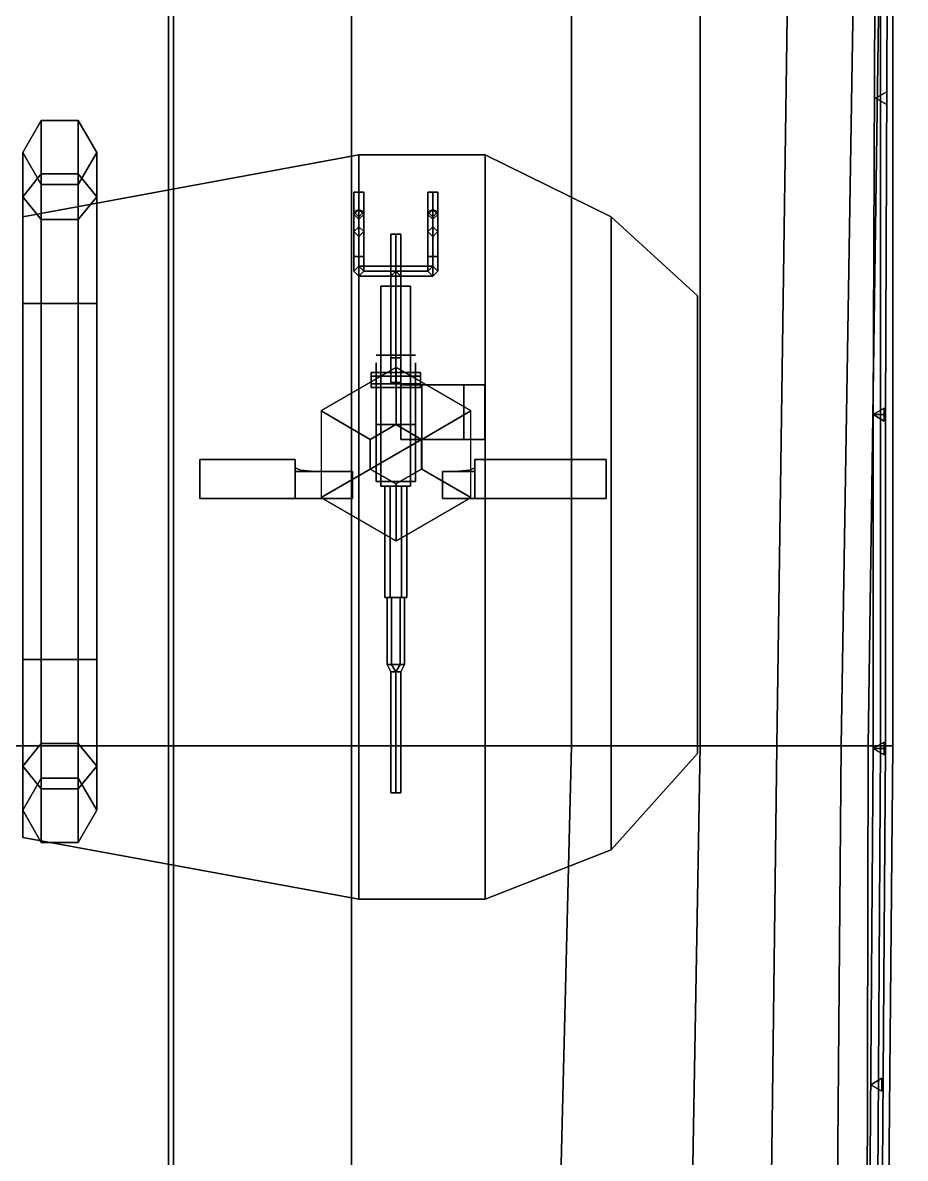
# Model space of a CAD drawing. Header units: millimetres. Extents: x -5 to 5, y -53 to 71.
# Drawn here: x 1.53 to 5.1, y -17.558 to -12.965 of the extents above; entities that cross this region are included whole.
import ezdxf

# ---------------------------------------------------------------- set-up
doc = ezdxf.new("R2010")
doc.units = ezdxf.units.MM
for name, color, linetype in [('barrel', 1, 'Continuous'), ('boat', 3, 'Continuous'), ('railings', 6, 'Continuous'), ('sleeve', 5, 'Continuous'), ('turret', 2, 'Continuous')]:
    doc.layers.add(name, color=color, linetype=linetype)

msp = doc.modelspace()

# ---------------------------------------------------------------- linework, layer by layer
for points in [[(0, -15.89, 2.97), (2.14, -15.89, 2.95), (2.14, -5.33, 2.95), (0, -5.33, 2.97)], [(2.12, -15.89, -2.81), (0.87, -15.89, -2.95), (0.87, -5.33, -2.95), (2.12, -5.33, -2.85)], [(2.86, -15.89, -2.62), (2.12, -15.89, -2.81), (2.12, -5.33, -2.85), (2.86, -5.33, -2.74)], [(2.14, -15.89, 2.95), (5, -15.89, 2.83), (5, -5.33, 2.83), (2.14, -5.33, 2.95)], [(3.75, -15.89, -2.31), (2.86, -15.89, -2.62), (2.86, -5.33, -2.74), (3.75, -5.33, -2.48)], [(4.27, -15.89, -2.01), (3.75, -15.89, -2.31), (3.75, -5.33, -2.48), (4.27, -5.33, -2.24)], [(4.58, -15.89, -1.71), (4.27, -15.89, -2.01), (4.27, -5.33, -2.24), (4.73, -5.33, -1.85)], [(4.84, -15.89, -1.25), (4.58, -15.89, -1.71), (4.73, -5.33, -1.85), (5.01, -5.33, -1.25)], [(4.95, -15.89, -0.84), (4.84, -15.89, -1.25), (5.01, -5.33, -1.25), (5.1, -5.33, -0.59)], [(5.05, -15.89, 1.33), (4.95, -15.89, -0.84), (5.1, -5.33, -0.59), (5.05, -5.33, 1.33)], [(5, -15.89, 2.83), (5.05, -15.89, 1.33), (5.05, -5.33, 1.33), (5, -5.33, 2.83)], [(2.89, -16.51, 5.27), (2.89, -13.5, 5.27), (1.53, -13.75, 5.27), (1.53, -16.26, 5.27)], [(1.53, -16.26, 5.27), (1.53, -13.75, 5.27), (2.89, -13.5, 5.27), (2.89, -16.51, 5.27)], [(1.53, -13.75, 6.29), (2.89, -13.5, 6.29), (2.89, -13.5, 5.27), (1.53, -13.75, 5.27)], [(1.53, -13.75, 5.27), (2.89, -13.5, 5.27), (2.89, -13.5, 6.29), (1.53, -13.75, 6.29)], [(2.89, -16.51, 5.27), (2.89, -13.5, 5.27), (3.4, -13.5, 5.27), (3.4, -16.51, 5.27)], [(3.4, -16.51, 5.27), (3.4, -13.5, 5.27), (2.89, -13.5, 5.27), (2.89, -16.51, 5.27)], [(2.89, -13.5, 5.27), (3.4, -13.5, 5.27), (3.4, -13.5, 6.29), (2.89, -13.5, 6.29)], [(2.89, -13.5, 6.29), (3.4, -13.5, 6.29), (3.4, -13.5, 5.27), (2.89, -13.5, 5.27)], [(3.91, -16.31, 5.27), (3.91, -13.75, 5.27), (3.4, -13.5, 5.27), (3.4, -16.51, 5.27)], [(3.4, -16.51, 5.27), (3.4, -13.5, 5.27), (3.91, -13.75, 5.27), (3.91, -16.31, 5.27)], [(3.4, -13.5, 6.29), (3.91, -13.75, 6.29), (3.91, -13.75, 5.27), (3.4, -13.5, 5.27)], [(3.4, -13.5, 5.27), (3.91, -13.75, 5.27), (3.91, -13.75, 6.29), (3.4, -13.5, 6.29)], [(3.91, -16.31, 5.27), (3.91, -13.75, 5.27), (4.26, -14.07, 5.27), (4.26, -15.92, 5.27)], [(4.26, -15.92, 5.27), (4.26, -14.07, 5.27), (3.91, -13.75, 5.27), (3.91, -16.31, 5.27)], [(3.91, -13.75, 5.27), (4.26, -14.07, 5.27), (4.26, -14.07, 6.29), (3.91, -13.75, 6.29)], [(3.91, -13.75, 6.29), (4.26, -14.07, 6.29), (4.26, -14.07, 5.27), (3.91, -13.75, 5.27)], [(4.26, -14.07, 6.29), (4.26, -15.92, 6.29), (4.26, -15.92, 5.27), (4.26, -14.07, 5.27)], [(4.26, -14.07, 5.27), (4.26, -15.92, 5.27), (4.26, -15.92, 6.29), (4.26, -14.07, 6.29)], [(4.26, -14.22, 5.27), (4.26, -14.07, 5.27), (4.26, -14.07, 2.9), (4.26, -14.22, 2.9)], [(4.26, -14.22, 2.9), (4.26, -14.07, 2.9), (4.26, -14.07, 5.27), (4.26, -14.22, 5.27)], [(4.26, -14.22, 3.59), (4.26, -14.22, 3.76), (4.26, -15.56, 5.08), (4.26, -15.56, 4.91)], [(4.26, -15.56, 4.91), (4.26, -15.56, 5.08), (4.26, -14.22, 3.76), (4.26, -14.22, 3.59)], [(4.26, -15.56, 3.73), (4.26, -15.56, 3.56), (4.26, -14.22, 4.88), (4.26, -14.22, 5.05)], [(4.26, -14.22, 5.05), (4.26, -14.22, 4.88), (4.26, -15.56, 3.56), (4.26, -15.56, 3.73)], [(2.9361, -14.65, 6.2), (3.04, -14.59, 6.2), (3.04, -14.36, 5.27), (2.7369, -14.535, 5.27)], [(3.04, -14.59, 6.2), (3.1439, -14.65, 6.2), (3.3431, -14.535, 5.27), (3.04, -14.36, 5.27)], [(2.9361, -14.77, 6.2), (2.9361, -14.65, 6.2), (2.7369, -14.535, 5.27), (2.7369, -14.885, 5.27)], [(3.1439, -14.65, 6.2), (3.1439, -14.77, 6.2), (3.3431, -14.885, 5.27), (3.3431, -14.535, 5.27)], [(3.04, -14.83, 6.2), (2.9361, -14.77, 6.2), (2.7369, -14.885, 5.27), (3.04, -15.06, 5.27)], [(3.1439, -14.77, 6.2), (3.04, -14.83, 6.2), (3.04, -15.06, 5.27), (3.3431, -14.885, 5.27)], [(4.26, -14.96, 2.9), (4.26, -14.81, 2.9), (4.26, -14.81, 5.27), (4.26, -14.96, 5.27)], [(4.26, -14.96, 5.27), (4.26, -14.81, 5.27), (4.26, -14.81, 2.9), (4.26, -14.96, 2.9)], [(4.26, -15.71, 5.27), (4.26, -15.56, 5.27), (4.26, -15.56, 2.9), (4.26, -15.71, 2.9)], [(4.26, -15.71, 2.9), (4.26, -15.56, 2.9), (4.26, -15.56, 5.27), (4.26, -15.71, 5.27)], [(0, -25.6, 2.97), (2.14, -25.6, 2.95), (2.14, -15.89, 2.95), (0, -15.89, 2.97)], [(2.12, -25.6, -2.67), (0.87, -25.6, -2.92), (0.87, -15.89, -2.95), (2.12, -15.89, -2.81)], [(2.86, -25.6, -2.45), (2.12, -25.6, -2.67), (2.12, -15.89, -2.81), (2.86, -15.89, -2.62)], [(2.14, -25.6, 2.95), (4.94, -25.6, 2.83), (5, -15.89, 2.83), (2.14, -15.89, 2.95)], [(3.51, -25.6, -2.18), (2.86, -25.6, -2.45), (2.86, -15.89, -2.62), (3.75, -15.89, -2.31)], [(4.1, -25.6, -1.79), (3.51, -25.6, -2.18), (3.75, -15.89, -2.31), (4.27, -15.89, -2.01)], [(4.46, -25.6, -1.4), (4.1, -25.6, -1.79), (4.27, -15.89, -2.01), (4.58, -15.89, -1.71)], [(4.76, -25.6, -0.91), (4.46, -25.6, -1.4), (4.58, -15.89, -1.71), (4.84, -15.89, -1.25)], [(4.93, -25.6, -0.25), (4.76, -25.6, -0.91), (4.84, -15.89, -1.25), (4.95, -15.89, -0.84)], [(4.96, -25.6, 1.33), (4.93, -25.6, -0.25), (4.95, -15.89, -0.84), (5.05, -15.89, 1.33)], [(4.94, -25.6, 2.83), (4.96, -25.6, 1.33), (5.05, -15.89, 1.33), (5, -15.89, 2.83)], [(4.26, -15.92, 5.27), (3.91, -16.31, 5.27), (3.91, -16.31, 6.29), (4.26, -15.92, 6.29)], [(4.26, -15.92, 6.29), (3.91, -16.31, 6.29), (3.91, -16.31, 5.27), (4.26, -15.92, 5.27)], [(2.89, -16.51, 6.29), (1.53, -16.26, 6.29), (1.53, -16.26, 5.27), (2.89, -16.51, 5.27)], [(2.89, -16.51, 5.27), (1.53, -16.26, 5.27), (1.53, -16.26, 6.29), (2.89, -16.51, 6.29)], [(3.91, -16.31, 6.29), (3.4, -16.51, 6.29), (3.4, -16.51, 5.27), (3.91, -16.31, 5.27)], [(3.91, -16.31, 5.27), (3.4, -16.51, 5.27), (3.4, -16.51, 6.29), (3.91, -16.31, 6.29)], [(3.4, -16.51, 5.27), (2.89, -16.51, 5.27), (2.89, -16.51, 6.29), (3.4, -16.51, 6.29)], [(3.4, -16.51, 6.29), (2.89, -16.51, 6.29), (2.89, -16.51, 5.27), (3.4, -16.51, 5.27)]]:
    msp.add_3dface(points)
at = {"layer": 'barrel'}
for points in [[(3.0392, -16.08, 6.41), (3.0192, -16.08, 6.43), (3.0192, -15.59, 6.43), (3.0392, -15.59, 6.41)], [(3.0192, -16.08, 6.43), (3.0392, -16.08, 6.45), (3.0392, -15.59, 6.45), (3.0192, -15.59, 6.43)], [(3.0592, -16.08, 6.43), (3.0392, -16.08, 6.41), (3.0392, -15.59, 6.41), (3.0592, -15.59, 6.43)], [(3.0392, -16.08, 6.45), (3.0592, -16.08, 6.43), (3.0592, -15.59, 6.43), (3.0392, -15.59, 6.45)], [(3.0192, -16.08, 6.43), (3.0392, -16.08, 6.41), (3.0592, -16.08, 6.43), (3.0392, -16.08, 6.45)]]:
    msp.add_3dface(points, dxfattribs=at)
at = {"layer": 'boat'}
for points in [[(1.605, -13.5768, 3.8268), (1.53, -13.6687, 3.9187), (1.53, -13.49, 4.35), (1.605, -13.3601, 4.35)], [(1.605, -13.3601, 4.35), (1.53, -13.49, 4.35), (1.53, -13.6687, 4.7813), (1.605, -13.5768, 4.8732)], [(1.755, -13.5768, 3.8268), (1.605, -13.5768, 3.8268), (1.605, -13.3601, 4.35), (1.755, -13.3601, 4.35)], [(1.755, -13.3601, 4.35), (1.605, -13.3601, 4.35), (1.605, -13.5768, 4.8732), (1.755, -13.5768, 4.8732)], [(1.83, -13.6687, 3.9187), (1.755, -13.5768, 3.8268), (1.755, -13.3601, 4.35), (1.83, -13.49, 4.35)], [(1.83, -13.49, 4.35), (1.755, -13.3601, 4.35), (1.755, -13.5768, 4.8732), (1.83, -13.6687, 4.7813)], [(1.53, -13.6687, 3.9187), (1.605, -13.7605, 4.0105), (1.605, -13.6199, 4.35), (1.53, -13.49, 4.35)], [(1.53, -13.49, 4.35), (1.605, -13.6199, 4.35), (1.605, -13.7605, 4.6895), (1.53, -13.6687, 4.7813)], [(1.755, -13.7605, 4.0105), (1.83, -13.6687, 3.9187), (1.83, -13.49, 4.35), (1.755, -13.6199, 4.35)], [(1.755, -13.6199, 4.35), (1.83, -13.49, 4.35), (1.83, -13.6687, 4.7813), (1.755, -13.7605, 4.6895)], [(1.605, -13.5768, 4.8732), (1.53, -13.6687, 4.7813), (1.53, -14.1, 4.96), (1.605, -14.1, 5.0899)], [(1.605, -14.1, 3.6101), (1.53, -14.1, 3.74), (1.53, -13.6687, 3.9187), (1.605, -13.5768, 3.8268)], [(1.755, -13.5768, 4.8732), (1.605, -13.5768, 4.8732), (1.605, -14.1, 5.0899), (1.755, -14.1, 5.0899)], [(1.755, -14.1, 3.6101), (1.605, -14.1, 3.6101), (1.605, -13.5768, 3.8268), (1.755, -13.5768, 3.8268)], [(1.83, -13.6687, 4.7813), (1.755, -13.5768, 4.8732), (1.755, -14.1, 5.0899), (1.83, -14.1, 4.96)], [(1.83, -14.1, 3.74), (1.755, -14.1, 3.6101), (1.755, -13.5768, 3.8268), (1.83, -13.6687, 3.9187)], [(1.605, -13.7605, 4.0105), (1.755, -13.7605, 4.0105), (1.755, -13.6199, 4.35), (1.605, -13.6199, 4.35)], [(1.605, -13.6199, 4.35), (1.605, -13.7605, 4.0105), (1.605, -13.7605, 4.6895), (1.605, -13.6199, 4.35)], [(1.605, -13.6199, 4.35), (1.605, -13.7605, 4.6895), (1.605, -13.7605, 4.0105), (1.605, -13.6199, 4.35)], [(1.605, -13.6199, 4.35), (1.755, -13.6199, 4.35), (1.755, -13.7605, 4.6895), (1.605, -13.7605, 4.6895)], [(1.53, -13.6687, 4.7813), (1.605, -13.7605, 4.6895), (1.605, -14.1, 4.8301), (1.53, -14.1, 4.96)], [(1.53, -14.1, 3.74), (1.605, -14.1, 3.8699), (1.605, -13.7605, 4.0105), (1.53, -13.6687, 3.9187)], [(1.755, -13.7605, 4.6895), (1.83, -13.6687, 4.7813), (1.83, -14.1, 4.96), (1.755, -14.1, 4.8301)], [(1.755, -14.1, 3.8699), (1.83, -14.1, 3.74), (1.83, -13.6687, 3.9187), (1.755, -13.7605, 4.0105)], [(1.605, -13.7605, 4.6895), (1.755, -13.7605, 4.6895), (1.755, -14.1, 4.8301), (1.605, -14.1, 4.8301)], [(1.605, -14.1, 3.8699), (1.755, -14.1, 3.8699), (1.755, -13.7605, 4.0105), (1.605, -13.7605, 4.0105)], [(1.605, -13.7605, 4.6895), (1.605, -14.1, 4.8301), (1.605, -14.1, 3.8699), (1.605, -13.7605, 4.0105)], [(1.605, -13.7605, 4.0105), (1.605, -14.1, 3.8699), (1.605, -14.1, 4.8301), (1.605, -13.7605, 4.6895)], [(1.605, -14.1, 5.0899), (1.53, -14.1, 4.96), (1.53, -15.54, 4.96), (1.605, -15.54, 5.0899)], [(1.605, -14.1, 3.8699), (1.53, -14.1, 3.74), (1.53, -15.54, 3.74), (1.605, -15.54, 3.8699)], [(1.53, -14.1, 3.74), (1.605, -14.1, 3.6101), (1.605, -15.54, 3.6101), (1.53, -15.54, 3.74)], [(1.53, -14.1, 4.96), (1.605, -14.1, 4.8301), (1.605, -15.54, 4.8301), (1.53, -15.54, 4.96)], [(1.605, -14.1, 3.8699), (1.605, -15.54, 3.8699), (1.605, -15.54, 4.8301), (1.605, -14.1, 4.8301)], [(1.605, -14.1, 4.8301), (1.605, -15.54, 4.8301), (1.605, -15.54, 3.8699), (1.605, -14.1, 3.8699)], [(1.755, -14.1, 3.8699), (1.605, -14.1, 3.8699), (1.605, -15.54, 3.8699), (1.755, -15.54, 3.8699)], [(1.605, -14.1, 3.6101), (1.755, -14.1, 3.6101), (1.755, -15.54, 3.6101), (1.605, -15.54, 3.6101)], [(1.605, -14.1, 4.8301), (1.755, -14.1, 4.8301), (1.755, -15.54, 4.8301), (1.605, -15.54, 4.8301)], [(1.755, -14.1, 5.0899), (1.605, -14.1, 5.0899), (1.605, -15.54, 5.0899), (1.755, -15.54, 5.0899)], [(1.83, -14.1, 4.96), (1.755, -14.1, 5.0899), (1.755, -15.54, 5.0899), (1.83, -15.54, 4.96)], [(1.83, -14.1, 3.74), (1.755, -14.1, 3.8699), (1.755, -15.54, 3.8699), (1.83, -15.54, 3.74)], [(1.755, -14.1, 3.6101), (1.83, -14.1, 3.74), (1.83, -15.54, 3.74), (1.755, -15.54, 3.6101)], [(1.755, -14.1, 4.8301), (1.83, -14.1, 4.96), (1.83, -15.54, 4.96), (1.755, -15.54, 4.8301)], [(1.605, -15.54, 5.0899), (1.53, -15.54, 4.96), (1.53, -15.9713, 4.7813), (1.605, -16.0632, 4.8732)], [(1.53, -15.9713, 3.9187), (1.605, -15.8795, 4.0105), (1.605, -15.54, 3.8699), (1.53, -15.54, 3.74)], [(1.605, -16.0632, 3.8268), (1.53, -15.9713, 3.9187), (1.53, -15.54, 3.74), (1.605, -15.54, 3.6101)], [(1.53, -15.54, 4.96), (1.605, -15.54, 4.8301), (1.605, -15.8795, 4.6895), (1.53, -15.9713, 4.7813)], [(1.755, -15.54, 5.0899), (1.605, -15.54, 5.0899), (1.605, -16.0632, 4.8732), (1.755, -16.0632, 4.8732)], [(1.605, -15.8795, 4.0105), (1.605, -15.54, 3.8699), (1.605, -15.54, 4.8301), (1.605, -15.8795, 4.6895)], [(1.605, -15.8795, 4.6895), (1.605, -15.54, 4.8301), (1.605, -15.54, 3.8699), (1.605, -15.8795, 4.0105)], [(1.605, -15.8795, 4.0105), (1.755, -15.8795, 4.0105), (1.755, -15.54, 3.8699), (1.605, -15.54, 3.8699)], [(1.755, -16.0632, 3.8268), (1.605, -16.0632, 3.8268), (1.605, -15.54, 3.6101), (1.755, -15.54, 3.6101)], [(1.605, -15.54, 4.8301), (1.755, -15.54, 4.8301), (1.755, -15.8795, 4.6895), (1.605, -15.8795, 4.6895)], [(1.83, -15.54, 4.96), (1.755, -15.54, 5.0899), (1.755, -16.0632, 4.8732), (1.83, -15.9713, 4.7813)], [(1.755, -15.8795, 4.0105), (1.83, -15.9713, 3.9187), (1.83, -15.54, 3.74), (1.755, -15.54, 3.8699)], [(1.83, -15.9713, 3.9187), (1.755, -16.0632, 3.8268), (1.755, -15.54, 3.6101), (1.83, -15.54, 3.74)], [(1.755, -15.54, 4.8301), (1.83, -15.54, 4.96), (1.83, -15.9713, 4.7813), (1.755, -15.8795, 4.6895)], [(1.53, -16.15, 4.35), (1.605, -16.0201, 4.35), (1.605, -15.8795, 4.0105), (1.53, -15.9713, 3.9187)], [(1.53, -15.9713, 4.7813), (1.605, -15.8795, 4.6895), (1.605, -16.0201, 4.35), (1.53, -16.15, 4.35)], [(1.605, -16.0201, 4.35), (1.755, -16.0201, 4.35), (1.755, -15.8795, 4.0105), (1.605, -15.8795, 4.0105)], [(1.605, -16.0201, 4.35), (1.605, -15.8795, 4.0105), (1.605, -15.8795, 4.6895), (1.605, -16.0201, 4.35)], [(1.605, -16.0201, 4.35), (1.605, -15.8795, 4.6895), (1.605, -15.8795, 4.0105), (1.605, -16.0201, 4.35)], [(1.605, -15.8795, 4.6895), (1.755, -15.8795, 4.6895), (1.755, -16.0201, 4.35), (1.605, -16.0201, 4.35)], [(1.755, -16.0201, 4.35), (1.83, -16.15, 4.35), (1.83, -15.9713, 3.9187), (1.755, -15.8795, 4.0105)], [(1.755, -15.8795, 4.6895), (1.83, -15.9713, 4.7813), (1.83, -16.15, 4.35), (1.755, -16.0201, 4.35)], [(1.605, -16.2799, 4.35), (1.53, -16.15, 4.35), (1.53, -15.9713, 3.9187), (1.605, -16.0632, 3.8268)], [(1.605, -16.0632, 4.8732), (1.53, -15.9713, 4.7813), (1.53, -16.15, 4.35), (1.605, -16.2799, 4.35)], [(1.83, -16.15, 4.35), (1.755, -16.2799, 4.35), (1.755, -16.0632, 3.8268), (1.83, -15.9713, 3.9187)], [(1.83, -15.9713, 4.7813), (1.755, -16.0632, 4.8732), (1.755, -16.2799, 4.35), (1.83, -16.15, 4.35)], [(1.755, -16.2799, 4.35), (1.605, -16.2799, 4.35), (1.605, -16.0632, 3.8268), (1.755, -16.0632, 3.8268)], [(1.755, -16.0632, 4.8732), (1.605, -16.0632, 4.8732), (1.605, -16.2799, 4.35), (1.755, -16.2799, 4.35)]]:
    msp.add_3dface(points, dxfattribs=at)
at = {"layer": 'railings'}
for points in [[(5.02, -14.55, 3.75), (5.05, -7.13, 3.75), (5, -7.13, 3.75), (4.97, -14.55, 3.75)], [(4.97, -14.55, 3.75), (5, -7.13, 3.75), (5.05, -7.13, 3.75), (5.02, -14.55, 3.75)], [(5.025, -13.244, 2.83), (4.98, -13.27, 2.83), (4.98, -13.27, 3.75), (5.025, -13.244, 3.75)], [(4.98, -13.27, 2.83), (5.025, -13.296, 2.83), (5.025, -13.296, 3.75), (4.98, -13.27, 3.75)], [(5.025, -13.296, 2.83), (5.025, -13.244, 2.83), (5.025, -13.244, 3.75), (5.025, -13.296, 3.75)], [(5.015, -14.524, 2.83), (4.97, -14.55, 2.83), (4.97, -14.55, 3.75), (5.015, -14.524, 3.75)], [(4.97, -14.55, 2.83), (5.015, -14.576, 2.83), (5.015, -14.576, 3.75), (4.97, -14.55, 3.75)], [(5.02, -15.9, 3.75), (5.02, -14.55, 3.75), (4.97, -14.55, 3.75), (4.97, -15.9, 3.75)], [(4.97, -15.9, 3.75), (4.97, -14.55, 3.75), (5.02, -14.55, 3.75), (5.02, -15.9, 3.75)], [(5.015, -14.576, 2.83), (5.015, -14.524, 2.83), (5.015, -14.524, 3.75), (5.015, -14.576, 3.75)], [(5.015, -15.874, 2.83), (4.97, -15.9, 2.83), (4.97, -15.9, 3.75), (5.015, -15.874, 3.75)], [(5.015, -15.926, 2.83), (5.015, -15.874, 2.83), (5.015, -15.874, 3.75), (5.015, -15.926, 3.75)], [(4.91, -24.2, 3.75), (4.97, -15.9, 3.75), (5.02, -15.9, 3.75), (4.96, -24.2, 3.75)], [(4.96, -24.2, 3.75), (5.02, -15.9, 3.75), (4.97, -15.9, 3.75), (4.91, -24.2, 3.75)], [(4.97, -15.9, 2.83), (5.015, -15.926, 2.83), (5.015, -15.926, 3.75), (4.97, -15.9, 3.75)], [(5.005, -17.234, 2.83), (4.96, -17.26, 2.83), (4.96, -17.26, 3.75), (5.005, -17.234, 3.75)], [(4.96, -17.26, 2.83), (5.005, -17.286, 2.83), (5.005, -17.286, 3.75), (4.96, -17.26, 3.75)], [(5.005, -17.286, 2.83), (5.005, -17.234, 2.83), (5.005, -17.234, 3.75), (5.005, -17.286, 3.75)]]:
    msp.add_3dface(points, dxfattribs=at)
at = {"layer": 'sleeve'}
for points in [[(2.8892, -13.65, 6.68), (2.8692, -13.65, 6.7), (2.8892, -13.65, 6.72), (2.9092, -13.65, 6.7)], [(2.8892, -13.65, 6.72), (2.8692, -13.65, 6.7), (2.8692, -13.74, 6.7), (2.8892, -13.76, 6.72)], [(2.8692, -13.65, 6.7), (2.8892, -13.65, 6.68), (2.8892, -13.72, 6.68), (2.8692, -13.74, 6.7)], [(2.9092, -13.65, 6.7), (2.8892, -13.65, 6.72), (2.8892, -13.76, 6.72), (2.9092, -13.74, 6.7)], [(2.8892, -13.65, 6.68), (2.9092, -13.65, 6.7), (2.9092, -13.74, 6.7), (2.8892, -13.72, 6.68)], [(3.1892, -13.65, 6.72), (3.1692, -13.65, 6.7), (3.1692, -13.74, 6.7), (3.1892, -13.76, 6.72)], [(3.1692, -13.65, 6.7), (3.1892, -13.65, 6.68), (3.1892, -13.72, 6.68), (3.1692, -13.74, 6.7)], [(3.1892, -13.65, 6.68), (3.1692, -13.65, 6.7), (3.1892, -13.65, 6.72), (3.2092, -13.65, 6.7)], [(3.2092, -13.65, 6.7), (3.1892, -13.65, 6.72), (3.1892, -13.76, 6.72), (3.2092, -13.74, 6.7)], [(3.1892, -13.65, 6.68), (3.2092, -13.65, 6.7), (3.2092, -13.74, 6.7), (3.1892, -13.72, 6.68)], [(2.8892, -13.72, 6.51), (2.8692, -13.73, 6.49), (2.8692, -13.81, 6.54), (2.8892, -13.79, 6.56)], [(2.8892, -13.75, 6.46), (2.8692, -13.73, 6.49), (2.8892, -13.72, 6.51), (2.9092, -13.73, 6.49)], [(2.8892, -13.79, 6.63), (2.8692, -13.81, 6.65), (2.8692, -13.74, 6.7), (2.8892, -13.72, 6.68)], [(2.8692, -13.73, 6.49), (2.8892, -13.75, 6.46), (2.8892, -13.83, 6.52), (2.8692, -13.81, 6.54)], [(2.9092, -13.73, 6.49), (2.8892, -13.72, 6.51), (2.8892, -13.79, 6.56), (2.9092, -13.81, 6.54)], [(2.9092, -13.81, 6.65), (2.8892, -13.79, 6.63), (2.8892, -13.72, 6.68), (2.9092, -13.74, 6.7)], [(2.8892, -13.75, 6.46), (2.9092, -13.73, 6.49), (2.9092, -13.81, 6.54), (2.8892, -13.83, 6.52)], [(3.1892, -13.72, 6.51), (3.1692, -13.73, 6.49), (3.1692, -13.81, 6.54), (3.1892, -13.79, 6.56)], [(3.1892, -13.75, 6.46), (3.1692, -13.73, 6.49), (3.1892, -13.72, 6.51), (3.2092, -13.73, 6.49)], [(3.1892, -13.79, 6.63), (3.1692, -13.81, 6.65), (3.1692, -13.74, 6.7), (3.1892, -13.72, 6.68)], [(3.1692, -13.73, 6.49), (3.1892, -13.75, 6.46), (3.1892, -13.83, 6.52), (3.1692, -13.81, 6.54)], [(3.2092, -13.73, 6.49), (3.1892, -13.72, 6.51), (3.1892, -13.79, 6.56), (3.2092, -13.81, 6.54)], [(3.2092, -13.81, 6.65), (3.1892, -13.79, 6.63), (3.1892, -13.72, 6.68), (3.2092, -13.74, 6.7)], [(3.1892, -13.75, 6.46), (3.2092, -13.73, 6.49), (3.2092, -13.81, 6.54), (3.1892, -13.83, 6.52)], [(2.8692, -13.81, 6.65), (2.8892, -13.83, 6.67), (2.8892, -13.76, 6.72), (2.8692, -13.74, 6.7)], [(2.8892, -13.83, 6.67), (2.9092, -13.81, 6.65), (2.9092, -13.74, 6.7), (2.8892, -13.76, 6.72)], [(3.1692, -13.81, 6.65), (3.1892, -13.83, 6.67), (3.1892, -13.76, 6.72), (3.1692, -13.74, 6.7)], [(3.1892, -13.83, 6.67), (3.2092, -13.81, 6.65), (3.2092, -13.74, 6.7), (3.1892, -13.76, 6.72)], [(2.8892, -13.79, 6.56), (2.8692, -13.81, 6.54), (2.8692, -13.81, 6.65), (2.8892, -13.79, 6.63)], [(2.8692, -13.81, 6.54), (2.8892, -13.83, 6.52), (2.8892, -13.83, 6.67), (2.8692, -13.81, 6.65)], [(2.8892, -13.91, 6.58), (2.8692, -13.91, 6.6), (2.8692, -13.81, 6.6), (2.8892, -13.83, 6.58)], [(2.8692, -13.91, 6.6), (2.8892, -13.91, 6.62), (2.8892, -13.83, 6.62), (2.8692, -13.81, 6.6)], [(2.9092, -13.81, 6.54), (2.8892, -13.79, 6.56), (2.8892, -13.79, 6.63), (2.9092, -13.81, 6.65)], [(2.8892, -13.83, 6.52), (2.9092, -13.81, 6.54), (2.9092, -13.81, 6.65), (2.8892, -13.83, 6.67)], [(2.9092, -13.91, 6.6), (2.8892, -13.91, 6.58), (2.8892, -13.83, 6.58), (2.9092, -13.81, 6.6)], [(2.8892, -13.91, 6.62), (2.9092, -13.91, 6.6), (2.9092, -13.81, 6.6), (2.8892, -13.83, 6.62)], [(3.0392, -13.82, 6.77), (3.0592, -13.82, 6.75), (3.0392, -13.82, 6.73), (3.0192, -13.82, 6.75)], [(3.0392, -14.32, 6.73), (3.0192, -14.32, 6.75), (3.0192, -13.82, 6.75), (3.0392, -13.82, 6.73)], [(3.0192, -14.32, 6.75), (3.0392, -14.32, 6.77), (3.0392, -13.82, 6.77), (3.0192, -13.82, 6.75)], [(3.0592, -14.32, 6.75), (3.0392, -14.32, 6.73), (3.0392, -13.82, 6.73), (3.0592, -13.82, 6.75)], [(3.0392, -14.32, 6.77), (3.0592, -14.32, 6.75), (3.0592, -13.82, 6.75), (3.0392, -13.82, 6.77)], [(3.1892, -13.79, 6.56), (3.1692, -13.81, 6.54), (3.1692, -13.81, 6.65), (3.1892, -13.79, 6.63)], [(3.1692, -13.81, 6.54), (3.1892, -13.83, 6.52), (3.1892, -13.83, 6.67), (3.1692, -13.81, 6.65)], [(3.1892, -13.91, 6.58), (3.1692, -13.91, 6.6), (3.1692, -13.81, 6.6), (3.1892, -13.83, 6.58)], [(3.1692, -13.91, 6.6), (3.1892, -13.91, 6.62), (3.1892, -13.83, 6.62), (3.1692, -13.81, 6.6)], [(3.2092, -13.81, 6.54), (3.1892, -13.79, 6.56), (3.1892, -13.79, 6.63), (3.2092, -13.81, 6.65)], [(3.1892, -13.83, 6.52), (3.2092, -13.81, 6.54), (3.2092, -13.81, 6.65), (3.1892, -13.83, 6.67)], [(3.2092, -13.91, 6.6), (3.1892, -13.91, 6.58), (3.1892, -13.83, 6.58), (3.2092, -13.81, 6.6)], [(3.1892, -13.91, 6.62), (3.2092, -13.91, 6.6), (3.2092, -13.81, 6.6), (3.1892, -13.83, 6.62)], [(2.8892, -13.95, 6.52), (2.8692, -13.97, 6.54), (2.8692, -13.91, 6.6), (2.8892, -13.91, 6.58)], [(2.8692, -13.97, 6.54), (2.8892, -13.99, 6.56), (2.8892, -13.91, 6.62), (2.8692, -13.91, 6.6)], [(2.9092, -13.97, 6.54), (2.8892, -13.95, 6.52), (2.8892, -13.91, 6.58), (2.9092, -13.91, 6.6)], [(2.8892, -13.99, 6.56), (2.9092, -13.97, 6.54), (2.9092, -13.91, 6.6), (2.8892, -13.91, 6.62)], [(3.1892, -13.95, 6.52), (3.1692, -13.97, 6.54), (3.1692, -13.91, 6.6), (3.1892, -13.91, 6.58)], [(3.1692, -13.97, 6.54), (3.1892, -13.99, 6.56), (3.1892, -13.91, 6.62), (3.1692, -13.91, 6.6)], [(3.2092, -13.97, 6.54), (3.1892, -13.95, 6.52), (3.1892, -13.91, 6.58), (3.2092, -13.91, 6.6)], [(3.1892, -13.99, 6.56), (3.2092, -13.97, 6.54), (3.2092, -13.91, 6.6), (3.1892, -13.91, 6.62)], [(2.8892, -13.95, 6.36), (2.8692, -13.97, 6.34), (2.8692, -13.97, 6.54), (2.8892, -13.95, 6.52)], [(2.9092, -13.97, 6.34), (2.8892, -13.95, 6.36), (2.8892, -13.95, 6.52), (2.9092, -13.97, 6.54)], [(3.1692, -13.97, 6.38), (3.1892, -13.95, 6.36), (2.8892, -13.95, 6.36), (2.9092, -13.97, 6.38)], [(3.1892, -13.95, 6.36), (3.1692, -13.97, 6.34), (2.9092, -13.97, 6.34), (2.8892, -13.95, 6.36)], [(3.1892, -13.95, 6.36), (3.1692, -13.97, 6.34), (3.1692, -13.97, 6.54), (3.1892, -13.95, 6.52)], [(3.2092, -13.97, 6.34), (3.1892, -13.95, 6.36), (3.1892, -13.95, 6.52), (3.2092, -13.97, 6.54)], [(2.8692, -13.97, 6.34), (2.8892, -13.99, 6.36), (2.8892, -13.99, 6.56), (2.8692, -13.97, 6.54)], [(2.8892, -13.99, 6.36), (2.9092, -13.97, 6.34), (2.9092, -13.97, 6.54), (2.8892, -13.99, 6.56)], [(3.1892, -13.99, 6.36), (3.1692, -13.97, 6.38), (2.9092, -13.97, 6.38), (2.8892, -13.99, 6.36)], [(3.1692, -13.97, 6.34), (3.1892, -13.99, 6.36), (2.8892, -13.99, 6.36), (2.9092, -13.97, 6.34)], [(3.0392, -14.42, 6.34), (3.0192, -14.42, 6.36), (3.0192, -13.99, 6.36), (3.0392, -13.97, 6.34)], [(3.0192, -14.42, 6.36), (3.0392, -14.42, 6.38), (3.0392, -13.97, 6.38), (3.0192, -13.99, 6.36)], [(3.0592, -14.42, 6.36), (3.0392, -14.42, 6.34), (3.0392, -13.97, 6.34), (3.0592, -13.99, 6.36)], [(3.0392, -14.42, 6.38), (3.0592, -14.42, 6.36), (3.0592, -13.99, 6.36), (3.0392, -13.97, 6.38)], [(3.1692, -13.97, 6.34), (3.1892, -13.99, 6.36), (3.1892, -13.99, 6.56), (3.1692, -13.97, 6.54)], [(3.1892, -13.99, 6.36), (3.2092, -13.97, 6.34), (3.2092, -13.97, 6.54), (3.1892, -13.99, 6.56)], [(3.0992, -14.84, 6.38), (2.9792, -14.84, 6.38), (2.9792, -14.03, 6.38), (3.0992, -14.03, 6.38)], [(3.0992, -14.03, 6.5), (2.9792, -14.03, 6.5), (2.9792, -14.84, 6.5), (3.0992, -14.84, 6.5)], [(2.9792, -14.03, 6.5), (2.9792, -14.03, 6.38), (2.9792, -14.84, 6.38), (2.9792, -14.84, 6.5)], [(3.0992, -14.03, 6.38), (2.9792, -14.03, 6.38), (2.9792, -14.03, 6.5), (3.0992, -14.03, 6.5)], [(3.0992, -14.84, 6.5), (3.0992, -14.84, 6.38), (3.0992, -14.03, 6.38), (3.0992, -14.03, 6.5)], [(3.0392, -14.22, 6.5), (3.0392, -14.07, 6.74), (3.0392, -14.17, 6.74), (3.0392, -14.31, 6.5)], [(3.0392, -14.31, 6.5), (3.0392, -14.17, 6.74), (3.0392, -14.07, 6.74), (3.0392, -14.22, 6.5)], [(2.9592, -14.31, 6.85), (2.9992, -14.31, 6.9193), (3.0792, -14.31, 6.9193), (3.1192, -14.31, 6.85)], [(3.1192, -14.31, 6.85), (3.0792, -14.31, 6.9193), (2.9992, -14.31, 6.9193), (2.9592, -14.31, 6.85)], [(3.0792, -14.31, 6.7807), (3.1192, -14.31, 6.85), (2.9592, -14.31, 6.85), (2.9992, -14.31, 6.7807)], [(2.9992, -14.31, 6.7807), (2.9592, -14.31, 6.85), (3.1192, -14.31, 6.85), (3.0792, -14.31, 6.7807)], [(3.0192, -14.32, 6.75), (3.0392, -14.32, 6.73), (3.0592, -14.32, 6.75), (3.0392, -14.32, 6.77)], [(2.9392, -14.395, 6.394), (2.9392, -14.425, 6.394), (2.9392, -14.44, 6.42), (2.9392, -14.38, 6.42)], [(2.9392, -14.38, 6.42), (2.9392, -14.44, 6.42), (2.9392, -14.425, 6.446), (2.9392, -14.395, 6.446)], [(2.9392, -14.395, 6.394), (2.9392, -14.38, 6.42), (3.1392, -14.38, 6.42), (3.1392, -14.395, 6.394)], [(2.9392, -14.38, 6.42), (2.9392, -14.395, 6.446), (3.1392, -14.395, 6.446), (3.1392, -14.38, 6.42)], [(2.9392, -14.425, 6.394), (2.9392, -14.395, 6.394), (3.1392, -14.395, 6.394), (3.1392, -14.425, 6.394)], [(2.9392, -14.395, 6.446), (2.9392, -14.425, 6.446), (3.1392, -14.425, 6.446), (3.1392, -14.395, 6.446)], [(3.1392, -14.38, 6.42), (3.1392, -14.44, 6.42), (3.1392, -14.425, 6.394), (3.1392, -14.395, 6.394)], [(3.1392, -14.395, 6.446), (3.1392, -14.425, 6.446), (3.1392, -14.44, 6.42), (3.1392, -14.38, 6.42)], [(2.9392, -14.44, 6.42), (2.9392, -14.425, 6.394), (3.1392, -14.425, 6.394), (3.1392, -14.44, 6.42)], [(2.9392, -14.425, 6.446), (2.9392, -14.44, 6.42), (3.1392, -14.44, 6.42), (3.1392, -14.425, 6.446)], [(3.1442, -14.65, 6.4128), (3.0592, -14.65, 6.56), (3.0592, -14.43, 6.56), (3.1442, -14.43, 6.4128)], [(3.0592, -14.65, 6.56), (3.1442, -14.65, 6.7072), (3.1442, -14.43, 6.7072), (3.0592, -14.43, 6.56)], [(3.3142, -14.43, 6.4128), (3.1442, -14.43, 6.4128), (3.0592, -14.43, 6.56), (3.3992, -14.43, 6.56)], [(3.3992, -14.43, 6.56), (3.0592, -14.43, 6.56), (3.1442, -14.43, 6.7072), (3.3142, -14.43, 6.7072)], [(3.3142, -14.65, 6.4128), (3.1442, -14.65, 6.4128), (3.1442, -14.43, 6.4128), (3.3142, -14.43, 6.4128)], [(3.1442, -14.65, 6.7072), (3.3142, -14.65, 6.7072), (3.3142, -14.43, 6.7072), (3.1442, -14.43, 6.7072)], [(3.3992, -14.65, 6.56), (3.3142, -14.65, 6.4128), (3.3142, -14.43, 6.4128), (3.3992, -14.43, 6.56)], [(3.3142, -14.65, 6.7072), (3.3992, -14.65, 6.56), (3.3992, -14.43, 6.56), (3.3142, -14.43, 6.7072)], [(3.1442, -14.65, 6.4128), (3.3142, -14.65, 6.4128), (3.3992, -14.65, 6.56), (3.0592, -14.65, 6.56)], [(3.0592, -14.65, 6.56), (3.3992, -14.65, 6.56), (3.3142, -14.65, 6.7072), (3.1442, -14.65, 6.7072)], [(2.9792, -14.84, 6.5), (2.9792, -14.84, 6.38), (3.0992, -14.84, 6.38), (3.0992, -14.84, 6.5)], [(3.0167, -15.29, 6.391), (2.9942, -15.29, 6.43), (2.9942, -14.84, 6.43), (3.0167, -14.84, 6.391)], [(2.9942, -15.29, 6.43), (3.0167, -15.29, 6.469), (3.0167, -14.84, 6.469), (2.9942, -14.84, 6.43)], [(3.0617, -15.29, 6.391), (3.0167, -15.29, 6.391), (3.0167, -14.84, 6.391), (3.0617, -14.84, 6.391)], [(3.0167, -15.29, 6.469), (3.0617, -15.29, 6.469), (3.0617, -14.84, 6.469), (3.0167, -14.84, 6.469)], [(3.0842, -15.29, 6.43), (3.0617, -15.29, 6.391), (3.0617, -14.84, 6.391), (3.0842, -14.84, 6.43)], [(3.0617, -15.29, 6.469), (3.0842, -15.29, 6.43), (3.0842, -14.84, 6.43), (3.0617, -14.84, 6.469)], [(3.0167, -15.29, 6.391), (3.0617, -15.29, 6.391), (3.0842, -15.29, 6.43), (2.9942, -15.29, 6.43)], [(2.9942, -15.29, 6.43), (3.0842, -15.29, 6.43), (3.0617, -15.29, 6.469), (3.0167, -15.29, 6.469)], [(3.0217, -15.56, 6.3997), (3.0042, -15.56, 6.43), (3.0042, -15.29, 6.43), (3.0217, -15.29, 6.3997)], [(3.0042, -15.56, 6.43), (3.0217, -15.56, 6.4603), (3.0217, -15.29, 6.4603), (3.0042, -15.29, 6.43)], [(3.0567, -15.56, 6.3997), (3.0217, -15.56, 6.3997), (3.0217, -15.29, 6.3997), (3.0567, -15.29, 6.3997)], [(3.0217, -15.56, 6.4603), (3.0567, -15.56, 6.4603), (3.0567, -15.29, 6.4603), (3.0217, -15.29, 6.4603)], [(3.0742, -15.56, 6.43), (3.0567, -15.56, 6.3997), (3.0567, -15.29, 6.3997), (3.0742, -15.29, 6.43)], [(3.0567, -15.56, 6.4603), (3.0742, -15.56, 6.43), (3.0742, -15.29, 6.43), (3.0567, -15.29, 6.4603)], [(3.0392, -15.59, 6.41), (3.0192, -15.59, 6.43), (3.0042, -15.56, 6.43), (3.0217, -15.56, 6.3997)], [(3.0192, -15.59, 6.43), (3.0392, -15.59, 6.45), (3.0217, -15.56, 6.4603), (3.0042, -15.56, 6.43)], [(3.0392, -15.59, 6.41), (3.0392, -15.59, 6.41), (3.0217, -15.56, 6.3997), (3.0567, -15.56, 6.3997)], [(3.0392, -15.59, 6.45), (3.0392, -15.59, 6.45), (3.0567, -15.56, 6.4603), (3.0217, -15.56, 6.4603)], [(3.0592, -15.59, 6.43), (3.0392, -15.59, 6.41), (3.0567, -15.56, 6.3997), (3.0742, -15.56, 6.43)], [(3.0392, -15.59, 6.45), (3.0592, -15.59, 6.43), (3.0742, -15.56, 6.43), (3.0567, -15.56, 6.4603)]]:
    msp.add_3dface(points, dxfattribs=at)
at = {"layer": 'turret'}
for points in [[(2.9592, -14.34, 6.4), (2.9592, -14.34, 6.45), (2.9592, -14.41, 6.49), (2.9592, -14.39, 6.36)], [(2.9592, -14.39, 6.36), (2.9592, -14.41, 6.49), (2.9592, -14.34, 6.45), (2.9592, -14.34, 6.4)], [(3.1192, -14.34, 6.4), (3.1192, -14.34, 6.45), (3.1192, -14.41, 6.49), (3.1192, -14.39, 6.36)], [(3.1192, -14.39, 6.36), (3.1192, -14.41, 6.49), (3.1192, -14.34, 6.45), (3.1192, -14.34, 6.4)], [(2.9592, -14.46, 6.38), (2.9592, -14.48, 6.44), (2.9592, -14.41, 6.49), (2.9592, -14.39, 6.36)], [(2.9592, -14.39, 6.36), (2.9592, -14.41, 6.49), (2.9592, -14.48, 6.44), (2.9592, -14.46, 6.38)], [(3.1192, -14.39, 6.36), (3.1192, -14.41, 6.49), (3.1192, -14.48, 6.44), (3.1192, -14.46, 6.38)], [(3.1192, -14.46, 6.38), (3.1192, -14.48, 6.44), (3.1192, -14.41, 6.49), (3.1192, -14.39, 6.36)], [(2.9592, -14.58, 6.32), (2.9592, -14.77, 6.39), (2.9592, -14.48, 6.44), (2.9592, -14.46, 6.38)], [(2.9592, -14.46, 6.38), (2.9592, -14.48, 6.44), (2.9592, -14.77, 6.39), (2.9592, -14.58, 6.32)], [(3.1192, -14.58, 6.32), (3.1192, -14.77, 6.39), (3.1192, -14.48, 6.44), (3.1192, -14.46, 6.38)], [(3.1192, -14.46, 6.38), (3.1192, -14.48, 6.44), (3.1192, -14.77, 6.39), (3.1192, -14.58, 6.32)], [(2.9353, -14.77, 6.3), (3.1431, -14.65, 6.3), (3.0392, -14.59, 6.3), (2.9353, -14.65, 6.3)], [(3.0392, -14.59, 6.2), (2.9353, -14.65, 6.2), (2.9353, -14.65, 6.3), (3.0392, -14.59, 6.3)], [(2.9592, -14.59, 6.3), (2.9592, -14.82, 6.3), (2.9592, -14.77, 6.39), (2.9592, -14.58, 6.32)], [(2.9592, -14.58, 6.32), (2.9592, -14.77, 6.39), (2.9592, -14.82, 6.3), (2.9592, -14.59, 6.3)], [(2.9592, -14.59, 6.3), (2.9592, -14.82, 6.3), (3.1192, -14.82, 6.3), (3.1192, -14.59, 6.3)], [(3.1192, -14.59, 6.3), (3.1192, -14.82, 6.3), (2.9592, -14.82, 6.3), (2.9592, -14.59, 6.3)], [(3.1431, -14.65, 6.2), (3.0392, -14.59, 6.2), (3.0392, -14.59, 6.3), (3.1431, -14.65, 6.3)], [(3.1192, -14.58, 6.32), (3.1192, -14.77, 6.39), (3.1192, -14.82, 6.3), (3.1192, -14.59, 6.3)], [(3.1192, -14.59, 6.3), (3.1192, -14.82, 6.3), (3.1192, -14.77, 6.39), (3.1192, -14.58, 6.32)], [(3.0392, -14.83, 6.3), (3.1431, -14.77, 6.3), (3.1431, -14.65, 6.3), (2.9353, -14.77, 6.3)], [(2.9353, -14.65, 6.2), (2.9353, -14.77, 6.2), (2.9353, -14.77, 6.3), (2.9353, -14.65, 6.3)], [(3.1431, -14.77, 6.2), (3.1431, -14.65, 6.2), (3.1431, -14.65, 6.3), (3.1431, -14.77, 6.3)], [(2.6319, -14.8886, 6.0876), (2.6319, -14.732, 6.9756), (2.2465, -14.732, 6.9756), (2.2465, -14.8886, 6.0876)], [(2.2465, -14.8886, 6.0876), (2.2465, -14.732, 6.9756), (2.6319, -14.732, 6.9756), (2.6319, -14.8886, 6.0876)], [(3.3591, -14.8886, 6.0876), (3.3591, -14.732, 6.9756), (3.89, -14.732, 6.9756), (3.89, -14.8886, 6.0876)], [(3.89, -14.8886, 6.0876), (3.89, -14.732, 6.9756), (3.3591, -14.732, 6.9756), (3.3591, -14.8886, 6.0876)], [(2.6319, -14.78, 6.7035), (2.6319, -14.7648, 6.7894), (2.6538, -14.7749, 6.7321), (2.7119, -14.78, 6.7035)], [(2.7119, -14.78, 6.7035), (2.6538, -14.7749, 6.7321), (2.6319, -14.7648, 6.7894), (2.6319, -14.78, 6.7035)], [(2.8646, -14.8886, 6.0876), (2.8646, -14.78, 6.7035), (2.6319, -14.78, 6.7035), (2.6319, -14.8886, 6.0876)], [(2.6319, -14.8886, 6.0876), (2.6319, -14.78, 6.7035), (2.8646, -14.78, 6.7035), (2.8646, -14.8886, 6.0876)], [(2.9353, -14.77, 6.2), (3.0392, -14.83, 6.2), (3.0392, -14.83, 6.3), (2.9353, -14.77, 6.3)], [(3.0392, -14.83, 6.2), (3.1431, -14.77, 6.2), (3.1431, -14.77, 6.3), (3.0392, -14.83, 6.3)], [(3.2282, -14.8886, 6.0876), (3.2282, -14.78, 6.7035), (3.3591, -14.78, 6.7035), (3.3591, -14.8886, 6.0876)], [(3.3591, -14.8886, 6.0876), (3.3591, -14.78, 6.7035), (3.2282, -14.78, 6.7035), (3.2282, -14.8886, 6.0876)], [(3.2792, -14.78, 6.7035), (3.3373, -14.7749, 6.7321), (3.3591, -14.7648, 6.7894), (3.3591, -14.78, 6.7035)], [(3.3591, -14.78, 6.7035), (3.3591, -14.7648, 6.7894), (3.3373, -14.7749, 6.7321), (3.2792, -14.78, 6.7035)]]:
    msp.add_3dface(points, dxfattribs=at)

doc.saveas('drawing.dxf')
